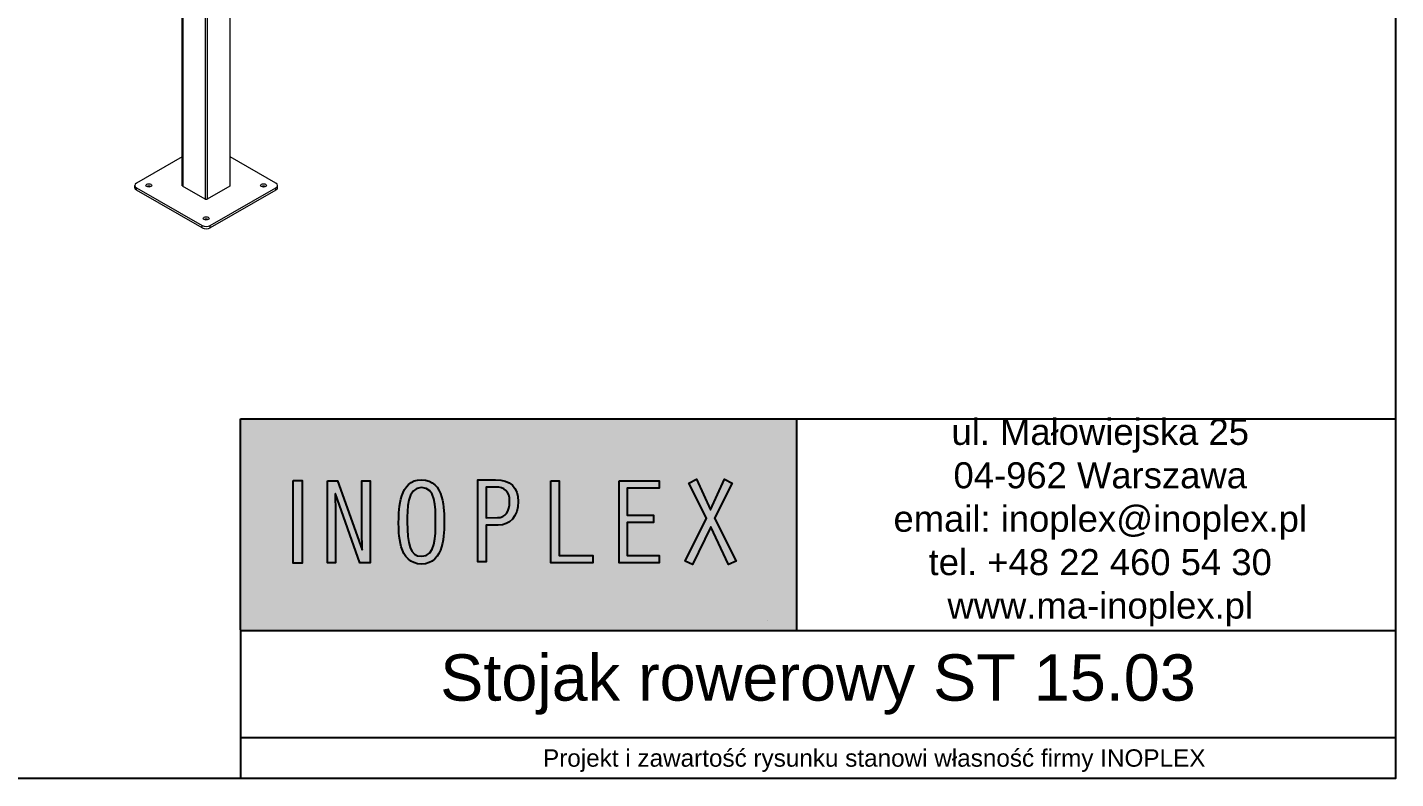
# Model space of a CAD drawing. Header units: millimetres. Extents: x 26080 to 30804, y 14395 to 20634.
# Drawn here: x 28442 to 30804, y 14395 to 15692 of the extents above; entities that cross this region are included whole.
import ezdxf

# ---------------------------------------------------------------- set-up
doc = ezdxf.new("R2010")
doc.units = ezdxf.units.MM
doc.header["$LTSCALE"] = 3
doc.layers.add('Krawędzie widoczneARTUR', color=7, linetype='Continuous', lineweight=50)
doc.layers.add('Widoczne krawędzie styczneARTUR', color=7, linetype='Continuous', lineweight=35)
doc.layers.add('LAYER_1', color=7, linetype='Continuous')
doc.styles.get("Standard").update_dxf_attribs({"font": 'arial.ttf'})

msp = doc.modelspace()

# ---------------------------------------------------------------- hatches: boundary and pattern name
h = msp.add_hatch(color=255)
h.dxf.hatch_style = 1
h.paths.add_polyline_path([(29769.8, 15016.4), (28809.8, 15016.4), (28809.8, 14651.8), (28809.8, 14650), (29769.8, 14650)])
h.paths.add_polyline_path([(29739.6, 14926.7), (29739.6, 14744.5), (29719.3, 14744.5), (29719.3, 14667.6), (28824.6, 14667.6), (28824.6, 14999.6), (29719.3, 14999.6), (29719.3, 14926.7)], flags=16)
h = msp.add_hatch(color=250)
h.dxf.hatch_style = 1
h.paths.add_polyline_path([(29719.3, 14744.5), (29186.9, 14744.5), (29186.9, 14926.7), (29719.3, 14926.7), (29719.3, 14999.6), (28824.6, 14999.6), (28824.6, 14667.6), (29719.3, 14667.6)])
edge = h.paths.add_edge_path(flags=16)
edge.add_spline(control_points=[(29161.5, 14838.3), (29161.5, 14820.5), (29162.1, 14765.4), (29122.2, 14765.4)], knot_values=[0, 0, 0, 0, 1, 1, 1, 1], degree=3, periodic=0)
edge.add_spline(control_points=[(29122.2, 14765.4), (29081.8, 14765.4), (29082.8, 14820.1), (29082.8, 14838.3)], knot_values=[0, 0, 0, 0, 1, 1, 1, 1], degree=3, periodic=0)
edge.add_spline(control_points=[(29082.8, 14838.3), (29082.8, 14861.7), (29084.3, 14911), (29122.2, 14911)], knot_values=[0, 0, 0, 0, 1, 1, 1, 1], degree=3, periodic=0)
edge.add_spline(control_points=[(29122.2, 14911), (29162.1, 14911), (29161.5, 14857), (29161.5, 14838.3)], knot_values=[0, 0, 0, 0, 1, 1, 1, 1], degree=3, periodic=0)
edge = h.paths.add_edge_path(flags=0)
edge.add_spline(control_points=[(29146.6, 14838.3), (29146.6, 14813.7), (29146.8, 14778.8), (29122.2, 14778.8)], knot_values=[0, 0, 0, 0, 1, 1, 1, 1], degree=3, periodic=0)
edge.add_spline(control_points=[(29122.2, 14778.8), (29102.2, 14778.8), (29097.7, 14800.1), (29097.7, 14838.3)], knot_values=[0, 0, 0, 0, 1, 1, 1, 1], degree=3, periodic=0)
edge.add_spline(control_points=[(29097.7, 14838.3), (29097.7, 14859.2), (29097.1, 14897.6), (29122.2, 14897.6)], knot_values=[0, 0, 0, 0, 1, 1, 1, 1], degree=3, periodic=0)
edge.add_spline(control_points=[(29122.2, 14897.6), (29147.2, 14897.6), (29146.6, 14865.1), (29146.6, 14838.3)], knot_values=[0, 0, 0, 0, 1, 1, 1, 1], degree=3, periodic=0)
h.paths.add_polyline_path([(29033.6, 14767.4), (29015.8, 14767.4), (28973.7, 14886.8), (28973.3, 14886.4), (28973.9, 14854.3), (28973.9, 14767.4), (28959.7, 14767.4), (28959.7, 14909.1), (28977.5, 14909.1), (29019.6, 14789.9), (29020, 14790.3), (29019.4, 14822), (29019.4, 14909.1), (29033.6, 14909.1)], flags=16)
h.paths.add_polyline_path([(28916.2, 14766.8), (28900.7, 14766.8), (28900.7, 14909.5), (28916.2, 14909.5)], flags=16)
edge = h.paths.add_edge_path(flags=0)
edge.add_spline(control_points=[(29146.6, 14838.3), (29146.6, 14865.1), (29147.2, 14897.6), (29122.2, 14897.6)], knot_values=[0, 0, 0, 0, 1, 1, 1, 1], degree=3, periodic=0)
edge.add_spline(control_points=[(29122.2, 14897.6), (29097.1, 14897.6), (29097.7, 14859.2), (29097.7, 14838.3)], knot_values=[0, 0, 0, 0, 1, 1, 1, 1], degree=3, periodic=0)
edge.add_spline(control_points=[(29097.7, 14838.3), (29097.7, 14800.1), (29102.2, 14778.8), (29122.2, 14778.8)], knot_values=[0, 0, 0, 0, 1, 1, 1, 1], degree=3, periodic=0)
edge.add_spline(control_points=[(29122.2, 14778.8), (29146.8, 14778.8), (29146.6, 14813.7), (29146.6, 14838.3)], knot_values=[0, 0, 0, 0, 1, 1, 1, 1], degree=3, periodic=0)
h = msp.add_hatch(color=75)
h.dxf.hatch_style = 1
h.paths.add_polyline_path([(29739.6, 14926.7), (29186.9, 14926.7), (29186.9, 14744.5), (29739.6, 14744.5)])
h.paths.add_polyline_path([(29665.2, 14770.5), (29652.4, 14764.6), (29621.4, 14829.4), (29590, 14764.6), (29577.2, 14770.5), (29614.2, 14844.5), (29583.8, 14905.3), (29597, 14911.9), (29621.2, 14859), (29645.4, 14911.9), (29658.6, 14905.3), (29628.2, 14844.5)], flags=16)
h.paths.add_polyline_path([(29532.3, 14780.1), (29532.3, 14767.4), (29463.2, 14767.4), (29463.2, 14909.1), (29532.3, 14909.1), (29532.3, 14896.4), (29477.5, 14896.4), (29477.5, 14849.6), (29522.7, 14849.6), (29522.7, 14836.9), (29477.5, 14836.9), (29477.5, 14780.1)], flags=16)
h.paths.add_polyline_path([(29417.8, 14780.1), (29417.8, 14767.4), (29345.3, 14767.4), (29345.3, 14909.1), (29359.6, 14909.1), (29359.6, 14780.1)], flags=16)
edge = h.paths.add_edge_path(flags=16)
edge.add_spline(control_points=[(29289.3, 14873.5), (29289.3, 14847.2), (29274.4, 14832.5), (29254.8, 14832.5)], knot_values=[0, 0, 0, 0, 1, 1, 1, 1], degree=3, periodic=0)
edge.add_line((29254.8, 14832.5), (29233.6, 14832.5))
edge.add_line((29233.6, 14832.5), (29233.6, 14769.4))
edge.add_line((29233.6, 14769.4), (29219.3, 14769.4))
edge.add_line((29219.3, 14769.4), (29219.3, 14911.1))
edge.add_line((29219.3, 14911.1), (29250.2, 14911.1))
edge.add_spline(control_points=[(29250.2, 14911.1), (29275.2, 14911.1), (29289.3, 14897.8), (29289.3, 14873.5)], knot_values=[0, 0, 0, 0, 1, 1, 1, 1], degree=3, periodic=0)
edge = h.paths.add_edge_path(flags=0)
edge.add_spline(control_points=[(29274.4, 14873.5), (29274.4, 14855.7), (29266.7, 14845.7), (29253.6, 14845.5)], knot_values=[0, 0, 0, 0, 1, 1, 1, 1], degree=3, periodic=0)
edge.add_line((29253.6, 14845.5), (29233.6, 14845.3))
edge.add_line((29233.6, 14845.3), (29233.6, 14898.4))
edge.add_line((29233.6, 14898.4), (29250, 14898.4))
edge.add_spline(control_points=[(29250, 14898.4), (29265.3, 14898.4), (29274.4, 14891), (29274.4, 14873.5)], knot_values=[0, 0, 0, 0, 1, 1, 1, 1], degree=3, periodic=0)
edge = h.paths.add_edge_path(flags=0)
edge.add_spline(control_points=[(29253.6, 14845.5), (29266.7, 14845.7), (29274.4, 14855.7), (29274.4, 14873.5)], knot_values=[0, 0, 0, 0, 1, 1, 1, 1], degree=3, periodic=0)
edge.add_spline(control_points=[(29274.4, 14873.5), (29274.4, 14891), (29265.3, 14898.4), (29250, 14898.4)], knot_values=[0, 0, 0, 0, 1, 1, 1, 1], degree=3, periodic=0)
edge.add_line((29250, 14898.4), (29233.6, 14898.4))
edge.add_line((29233.6, 14898.4), (29233.6, 14845.3))
edge.add_line((29233.6, 14845.3), (29253.6, 14845.5))
h = msp.add_hatch(color=255)
h.dxf.hatch_style = 1
h.paths.add_polyline_path([(28916.2, 14909.5), (28900.7, 14909.5), (28900.7, 14766.8), (28916.2, 14766.8)])
h.paths.add_polyline_path([(29015.8, 14767.4), (29033.6, 14767.4), (29033.6, 14909.1), (29019.4, 14909.1), (29019.4, 14822), (29020.1, 14788.6), (28977.5, 14909.1), (28959.7, 14909.1), (28959.7, 14767.4), (28973.9, 14767.4), (28973.9, 14854.3), (28973.2, 14888.1)])
edge = h.paths.add_edge_path()
edge.add_spline(control_points=[(29122.2, 14911), (29084.3, 14911), (29082.8, 14861.7), (29082.8, 14838.3)], knot_values=[0, 0, 0, 0, 1, 1, 1, 1], degree=3, periodic=0)
edge.add_spline(control_points=[(29082.8, 14838.3), (29082.8, 14820.1), (29081.8, 14765.4), (29122.2, 14765.4)], knot_values=[0, 0, 0, 0, 1, 1, 1, 1], degree=3, periodic=0)
edge.add_spline(control_points=[(29122.2, 14765.4), (29162.1, 14765.4), (29161.5, 14820.5), (29161.5, 14838.3)], knot_values=[0, 0, 0, 0, 1, 1, 1, 1], degree=3, periodic=0)
edge.add_spline(control_points=[(29161.5, 14838.3), (29161.5, 14857), (29162.1, 14911), (29122.2, 14911)], knot_values=[0, 0, 0, 0, 1, 1, 1, 1], degree=3, periodic=0)
edge = h.paths.add_edge_path(flags=16)
edge.add_spline(control_points=[(29097.7, 14838.3), (29097.7, 14859.2), (29097.1, 14897.6), (29122.2, 14897.6)], knot_values=[0, 0, 0, 0, 1, 1, 1, 1], degree=3, periodic=0)
edge.add_spline(control_points=[(29122.2, 14897.6), (29147.2, 14897.6), (29146.6, 14865.1), (29146.6, 14838.3)], knot_values=[0, 0, 0, 0, 1, 1, 1, 1], degree=3, periodic=0)
edge.add_spline(control_points=[(29146.6, 14838.3), (29146.6, 14813.7), (29146.8, 14778.8), (29122.2, 14778.8)], knot_values=[0, 0, 0, 0, 1, 1, 1, 1], degree=3, periodic=0)
edge.add_spline(control_points=[(29122.2, 14778.8), (29102.2, 14778.8), (29097.7, 14800.1), (29097.7, 14838.3)], knot_values=[0, 0, 0, 0, 1, 1, 1, 1], degree=3, periodic=0)
edge = h.paths.add_edge_path()
edge.add_line((29219.3, 14769.4), (29233.6, 14769.4))
edge.add_line((29233.6, 14769.4), (29233.6, 14832.5))
edge.add_line((29233.6, 14832.5), (29254.8, 14832.5))
edge.add_spline(control_points=[(29254.8, 14832.5), (29274.4, 14832.5), (29289.3, 14847.2), (29289.3, 14873.5)], knot_values=[0, 0, 0, 0, 1, 1, 1, 1], degree=3, periodic=0)
edge.add_spline(control_points=[(29289.3, 14873.5), (29289.3, 14897.8), (29275.2, 14911.1), (29250.2, 14911.1)], knot_values=[0, 0, 0, 0, 1, 1, 1, 1], degree=3, periodic=0)
edge.add_line((29250.2, 14911.1), (29219.3, 14911.1))
edge.add_line((29219.3, 14911.1), (29219.3, 14769.4))
edge = h.paths.add_edge_path(flags=16)
edge.add_line((29233.6, 14898.4), (29254.4, 14898.4))
edge.add_spline(control_points=[(29250, 14898.4), (29265.3, 14898.4), (29274.4, 14891), (29274.4, 14873.5)], knot_values=[0, 0, 0, 0, 1, 1, 1, 1], degree=3, periodic=0)
edge.add_spline(control_points=[(29274.4, 14873.5), (29274.4, 14855.7), (29266.7, 14845.7), (29253.6, 14845.5)], knot_values=[0, 0, 0, 0, 1, 1, 1, 1], degree=3, periodic=0)
edge.add_line((29253.6, 14845.5), (29233.6, 14845.3))
edge.add_line((29233.6, 14845.3), (29233.6, 14898.4))
h.paths.add_polyline_path([(29345.3, 14767.4), (29417.8, 14767.4), (29417.8, 14780.1), (29359.6, 14780.1), (29359.6, 14909.1), (29345.3, 14909.1)])
h.paths.add_polyline_path([(29477.5, 14896.4), (29532.3, 14896.4), (29532.3, 14909.1), (29463.2, 14909.1), (29463.2, 14767.4), (29532.3, 14767.4), (29532.3, 14780.1), (29477.5, 14780.1), (29477.5, 14836.9), (29522.7, 14836.9), (29522.7, 14849.6), (29477.5, 14849.6)])
h.paths.add_polyline_path([(29658.6, 14905.3), (29645.4, 14911.9), (29621.2, 14859), (29597, 14911.9), (29583.8, 14905.3), (29614.2, 14844.5), (29577.2, 14770.5), (29590, 14764.6), (29621.4, 14829.4), (29652.4, 14764.6), (29665.2, 14770.5), (29628.2, 14844.5)])
h = msp.add_hatch(color=255)
h.dxf.hatch_style = 1
edge = h.paths.add_edge_path()
edge.add_line((29219.3, 14769.4), (29233.6, 14769.4))
edge.add_line((29233.6, 14769.4), (29233.6, 14832.5))
edge.add_line((29233.6, 14832.5), (29254.8, 14832.5))
edge.add_spline(control_points=[(29254.8, 14832.5), (29274.4, 14832.5), (29289.3, 14847.2), (29289.3, 14873.5)], knot_values=[0, 0, 0, 0, 1, 1, 1, 1], degree=3, periodic=0)
edge.add_spline(control_points=[(29289.3, 14873.5), (29289.3, 14897.8), (29275.2, 14911.1), (29250.2, 14911.1)], knot_values=[0, 0, 0, 0, 1, 1, 1, 1], degree=3, periodic=0)
edge.add_line((29250.2, 14911.1), (29219.3, 14911.1))
edge.add_line((29219.3, 14911.1), (29219.3, 14769.4))
edge = h.paths.add_edge_path(flags=16)
edge.add_line((29233.6, 14845.3), (29233.6, 14898.4))
edge.add_line((29233.6, 14898.4), (29260.4, 14898.4))
edge.add_spline(control_points=[(29250, 14898.4), (29265.3, 14898.4), (29274.4, 14891), (29274.4, 14873.5)], knot_values=[0, 0, 0, 0, 1, 1, 1, 1], degree=3, periodic=0)
edge.add_spline(control_points=[(29274.4, 14873.5), (29274.4, 14855.7), (29266.7, 14845.7), (29253.6, 14845.5)], knot_values=[0, 0, 0, 0, 1, 1, 1, 1], degree=3, periodic=0)
edge.add_line((29253.6, 14845.5), (29233.6, 14845.3))
h = msp.add_hatch(color=255)
h.dxf.hatch_style = 1
h.paths.add_polyline_path([(29345.3, 14767.4), (29417.8, 14767.4), (29417.8, 14780.1), (29359.6, 14780.1), (29359.6, 14909.1), (29345.3, 14909.1)])
h = msp.add_hatch(color=255)
h.dxf.hatch_style = 1
h.paths.add_polyline_path([(29463.2, 14767.4), (29532.3, 14767.4), (29532.3, 14780.1), (29477.5, 14780.1), (29477.5, 14836.9), (29522.7, 14836.9), (29522.7, 14849.6), (29477.5, 14849.6), (29477.5, 14896.4), (29532.3, 14896.4), (29532.3, 14909.1), (29463.2, 14909.1)])
h = msp.add_hatch(color=255)
h.dxf.hatch_style = 1
h.paths.add_polyline_path([(29614.2, 14844.5), (29577.2, 14770.5), (29590, 14764.6), (29621.4, 14829.4), (29652.4, 14764.6), (29665.2, 14770.5), (29628.2, 14844.5), (29658.6, 14905.3), (29645.4, 14911.9), (29621.2, 14859), (29597, 14911.9), (29583.8, 14905.3)])
h = msp.add_hatch(color=250)
h.dxf.hatch_style = 1
edge = h.paths.add_edge_path()
edge.add_spline(control_points=[(29122.2, 14897.6), (29097.1, 14897.6), (29097.7, 14859.2), (29097.7, 14838.3)], knot_values=[0, 0, 0, 0, 1, 1, 1, 1], degree=3, periodic=0)
edge.add_spline(control_points=[(29097.7, 14838.3), (29097.7, 14800.1), (29102.2, 14778.8), (29122.2, 14778.8)], knot_values=[0, 0, 0, 0, 1, 1, 1, 1], degree=3, periodic=0)
edge.add_spline(control_points=[(29122.2, 14778.8), (29146.8, 14778.8), (29146.6, 14813.7), (29146.6, 14838.3)], knot_values=[0, 0, 0, 0, 1, 1, 1, 1], degree=3, periodic=0)
edge.add_spline(control_points=[(29146.6, 14838.3), (29146.6, 14865.1), (29147.2, 14897.6), (29122.2, 14897.6)], knot_values=[0, 0, 0, 0, 1, 1, 1, 1], degree=3, periodic=0)
h = msp.add_hatch(color=75)
h.dxf.hatch_style = 1
edge = h.paths.add_edge_path()
edge.add_line((29233.6, 14845.3), (29253.6, 14845.5))
edge.add_spline(control_points=[(29253.6, 14845.5), (29266.7, 14845.7), (29274.4, 14855.7), (29274.4, 14873.5)], knot_values=[0, 0, 0, 0, 1, 1, 1, 1], degree=3, periodic=0)
edge.add_spline(control_points=[(29274.4, 14873.5), (29274.4, 14891), (29265.3, 14898.4), (29250, 14898.4)], knot_values=[0, 0, 0, 0, 1, 1, 1, 1], degree=3, periodic=0)
edge.add_line((29250, 14898.4), (29233.6, 14898.4))
edge.add_line((29233.6, 14898.4), (29233.6, 14845.3))

# ---------------------------------------------------------------- linework, layer by layer
for p, q in [((28809.8, 15016.4), (30803.7, 15016.4)), ((28809.8, 14651.8), (28809.8, 15016.4)), ((29769.8, 15016.4), (29769.8, 14650)), ((30803.7, 15016.4), (30803.7, 14651.8)), ((28809.8, 14651.8), (28809.8, 14394.7)), ((30803.7, 14650), (28809.8, 14650)), ((30803.4, 14465.2), (28809.8, 14465.2))]:
    msp.add_line(p, q)
msp.add_lwpolyline([(26080.1, 20633.8), (30803.7, 20633.8), (30803.7, 14394.7), (26080.1, 14394.7)], close=True)
at = {"layer": 'Krawędzie widoczneARTUR', "lineweight": 18}
for p, q in [((28709.2, 15418.9), (28709.2, 16067.8)), ((28792, 15418.9), (28792, 16067.8)), ((28709.2, 15468.9), (28630.4, 15423.5)), ((28870.8, 15423.5), (28792, 15468.9)), ((28627.5, 15415.3), (28627.5, 15419.4)), ((28630.4, 15415.4), (28743.6, 15350.2)), ((28743.6, 15346.1), (28630.4, 15411.3)), ((28748.9, 15395.9), (28709.8, 15418.4)), ((28791.5, 15418.4), (28752.4, 15395.9)), ((28757.7, 15350.2), (28870.8, 15415.4)), ((28870.8, 15411.3), (28757.7, 15346.1)), ((28873.8, 15415.3), (28873.8, 15419.4))]:
    msp.add_line(p, q, dxfattribs=at)
for centre, major_axis, start_param, end_param in [((28637.5, 15419.4), (-10, 0), 5.497787, 7.068583), ((28863.8, 15419.4), (10, 0), 5.497787, 7.068583), ((28637.5, 15415.3), (-10, 0), 0, 0.785398), ((28651.6, 15415.3), (-5, 0), 3.930873, 5.493905), ((28711.5, 15419.4), (-2.5, 0), 5.868262, 7.068583), ((28789.7, 15419.4), (2.5, 0), 5.497787, 6.698109), ((28849.6, 15415.3), (-5, 0), 3.930873, 5.493905), ((28863.8, 15415.3), (10, 0), 5.497787, 6.283185), ((28750.6, 15396.9), (-2.5, 0), 0.785398, 2.356194), ((28750.6, 15358.3), (-5, 0), 3.930873, 5.493905), ((28750.6, 15354.3), (10, 0), 3.926991, 5.497787), ((28750.6, 15350.2), (-10, 0), 0.785398, 2.356194)]:
    msp.add_ellipse(centre, major_axis=major_axis, ratio=0.575862, start_param=start_param, end_param=end_param, dxfattribs=at)
for centre in [(28651.6, 15419.4), (28849.6, 15419.4), (28750.6, 15362.4)]:
    msp.add_ellipse(centre, major_axis=(5, 0), ratio=0.575862, dxfattribs=at)
at = {"layer": 'LAYER_1'}
msp.add_line((29719.3, 14667.6), (29719.3, 14667.6), dxfattribs=at)
at = {"layer": 'LAYER_1', "color": 255}
for points in [[(28900.7, 14909.5), (28916.2, 14909.5), (28916.2, 14766.8), (28900.7, 14766.8), (28900.7, 14909.5), (28900.7, 14909.5)], [(28959.7, 14909.1), (28977.5, 14909.1), (29019.6, 14789.9), (29020, 14790.3), (29019.4, 14822), (29019.4, 14909.1), (29033.6, 14909.1), (29033.6, 14767.4), (29015.8, 14767.4), (28973.7, 14886.8), (28973.3, 14886.4), (28973.9, 14854.3), (28973.9, 14767.4), (28959.7, 14767.4), (28959.7, 14909.1), (28959.7, 14909.1)], [(29233.6, 14769.4), (29219.3, 14769.4), (29219.3, 14911.1), (29250.2, 14911.1)], [(29345.3, 14909.1), (29359.6, 14909.1), (29359.6, 14780.1), (29417.8, 14780.1), (29417.8, 14767.4), (29345.3, 14767.4), (29345.3, 14909.1), (29345.3, 14909.1)], [(29463.2, 14909.1), (29532.3, 14909.1), (29532.3, 14896.4), (29477.5, 14896.4), (29477.5, 14849.6), (29522.7, 14849.6), (29522.7, 14836.9), (29477.5, 14836.9), (29477.5, 14780.1), (29532.3, 14780.1), (29532.3, 14767.4), (29463.2, 14767.4), (29463.2, 14909.1), (29463.2, 14909.1)], [(29590, 14764.6), (29577.2, 14770.5), (29614.2, 14844.5), (29583.8, 14905.3), (29597, 14911.9), (29621.2, 14859), (29645.4, 14911.9), (29658.6, 14905.3), (29628.2, 14844.5), (29665.2, 14770.5), (29652.4, 14764.6), (29621.4, 14829.4), (29590, 14764.6), (29590, 14764.6)], [(29250, 14898.4), (29233.6, 14898.4), (29233.6, 14845.3), (29233.6, 14845.3)], [(29233.6, 14845.3), (29253.6, 14845.5)], [(29254.8, 14832.5), (29233.6, 14832.5), (29233.6, 14769.4), (29233.6, 14769.4)]]:
    msp.add_lwpolyline(points, dxfattribs=at)
for points in [[(29082.8, 14838.3), (29082.8, 14861.7), (29084.3, 14911), (29122.2, 14911)], [(29122.2, 14911), (29162.1, 14911), (29161.5, 14857), (29161.5, 14838.3)], [(29250.2, 14911.1), (29275.2, 14911.1), (29289.3, 14897.8), (29289.3, 14873.5)], [(29122.2, 14897.6), (29097.1, 14897.6), (29097.7, 14859.2), (29097.7, 14838.3)], [(29146.6, 14838.3), (29146.6, 14865.1), (29147.2, 14897.6), (29122.2, 14897.6)], [(29274.4, 14873.5), (29274.4, 14891), (29265.3, 14898.4), (29250, 14898.4)], [(29253.6, 14845.5), (29266.7, 14845.7), (29274.4, 14855.7), (29274.4, 14873.5)], [(29289.3, 14873.5), (29289.3, 14847.2), (29274.4, 14832.5), (29254.8, 14832.5)], [(29122.2, 14765.4), (29081.8, 14765.4), (29082.8, 14820.1), (29082.8, 14838.3)], [(29097.7, 14838.3), (29097.7, 14800.1), (29102.2, 14778.8), (29122.2, 14778.8)], [(29122.2, 14778.8), (29146.8, 14778.8), (29146.6, 14813.7), (29146.6, 14838.3)], [(29161.5, 14838.3), (29161.5, 14820.5), (29162.1, 14765.4), (29122.2, 14765.4)]]:
    msp.add_open_spline(points, degree=3, dxfattribs=at)
at = {"layer": 'Widoczne krawędzie styczneARTUR', "lineweight": 18}
for p, q in [((28710, 16066.7), (28710, 15418.3)), ((28791.3, 16066.7), (28791.3, 15418.3)), ((28748.9, 16044.3), (28748.9, 15395.9)), ((28752.4, 16044.3), (28752.4, 15395.9)), ((28630.4, 15411.3), (28630.4, 15415.4)), ((28870.8, 15411.3), (28870.8, 15415.4)), ((28743.6, 15346.1), (28743.6, 15350.2)), ((28757.7, 15346.1), (28757.7, 15350.2))]:
    msp.add_line(p, q, dxfattribs=at)

# ---------------------------------------------------------------- texts
at = {"attachment_point": 5}
for s, width, gutter_width, heights, insert, char_height in [('ul. Małowiejska 25\\P04-962 Warszawa\\Pemail: inoplex@inoplex.pl\\Ptel. +48 22 460 54 30\\Pwww.ma-inoplex.pl', 1019.877, 1, [432.7], (30293.8, 14836.9), 45), ('Stojak rowerowy ST 15.03', 1993.625, 1, [0], (29806.6, 14557.3), 80), ('Projekt i zawartość rysunku stanowi własność firmy INOPLEX ', 1800.088, 12.5, [70.5], (29903.7, 14425.8), 30)]:
    msp.add_mtext_dynamic_manual_height_columns(s, width=width, gutter_width=gutter_width, heights=heights, dxfattribs=dict(at, insert=insert, char_height=char_height))

doc.saveas('drawing.dxf')
